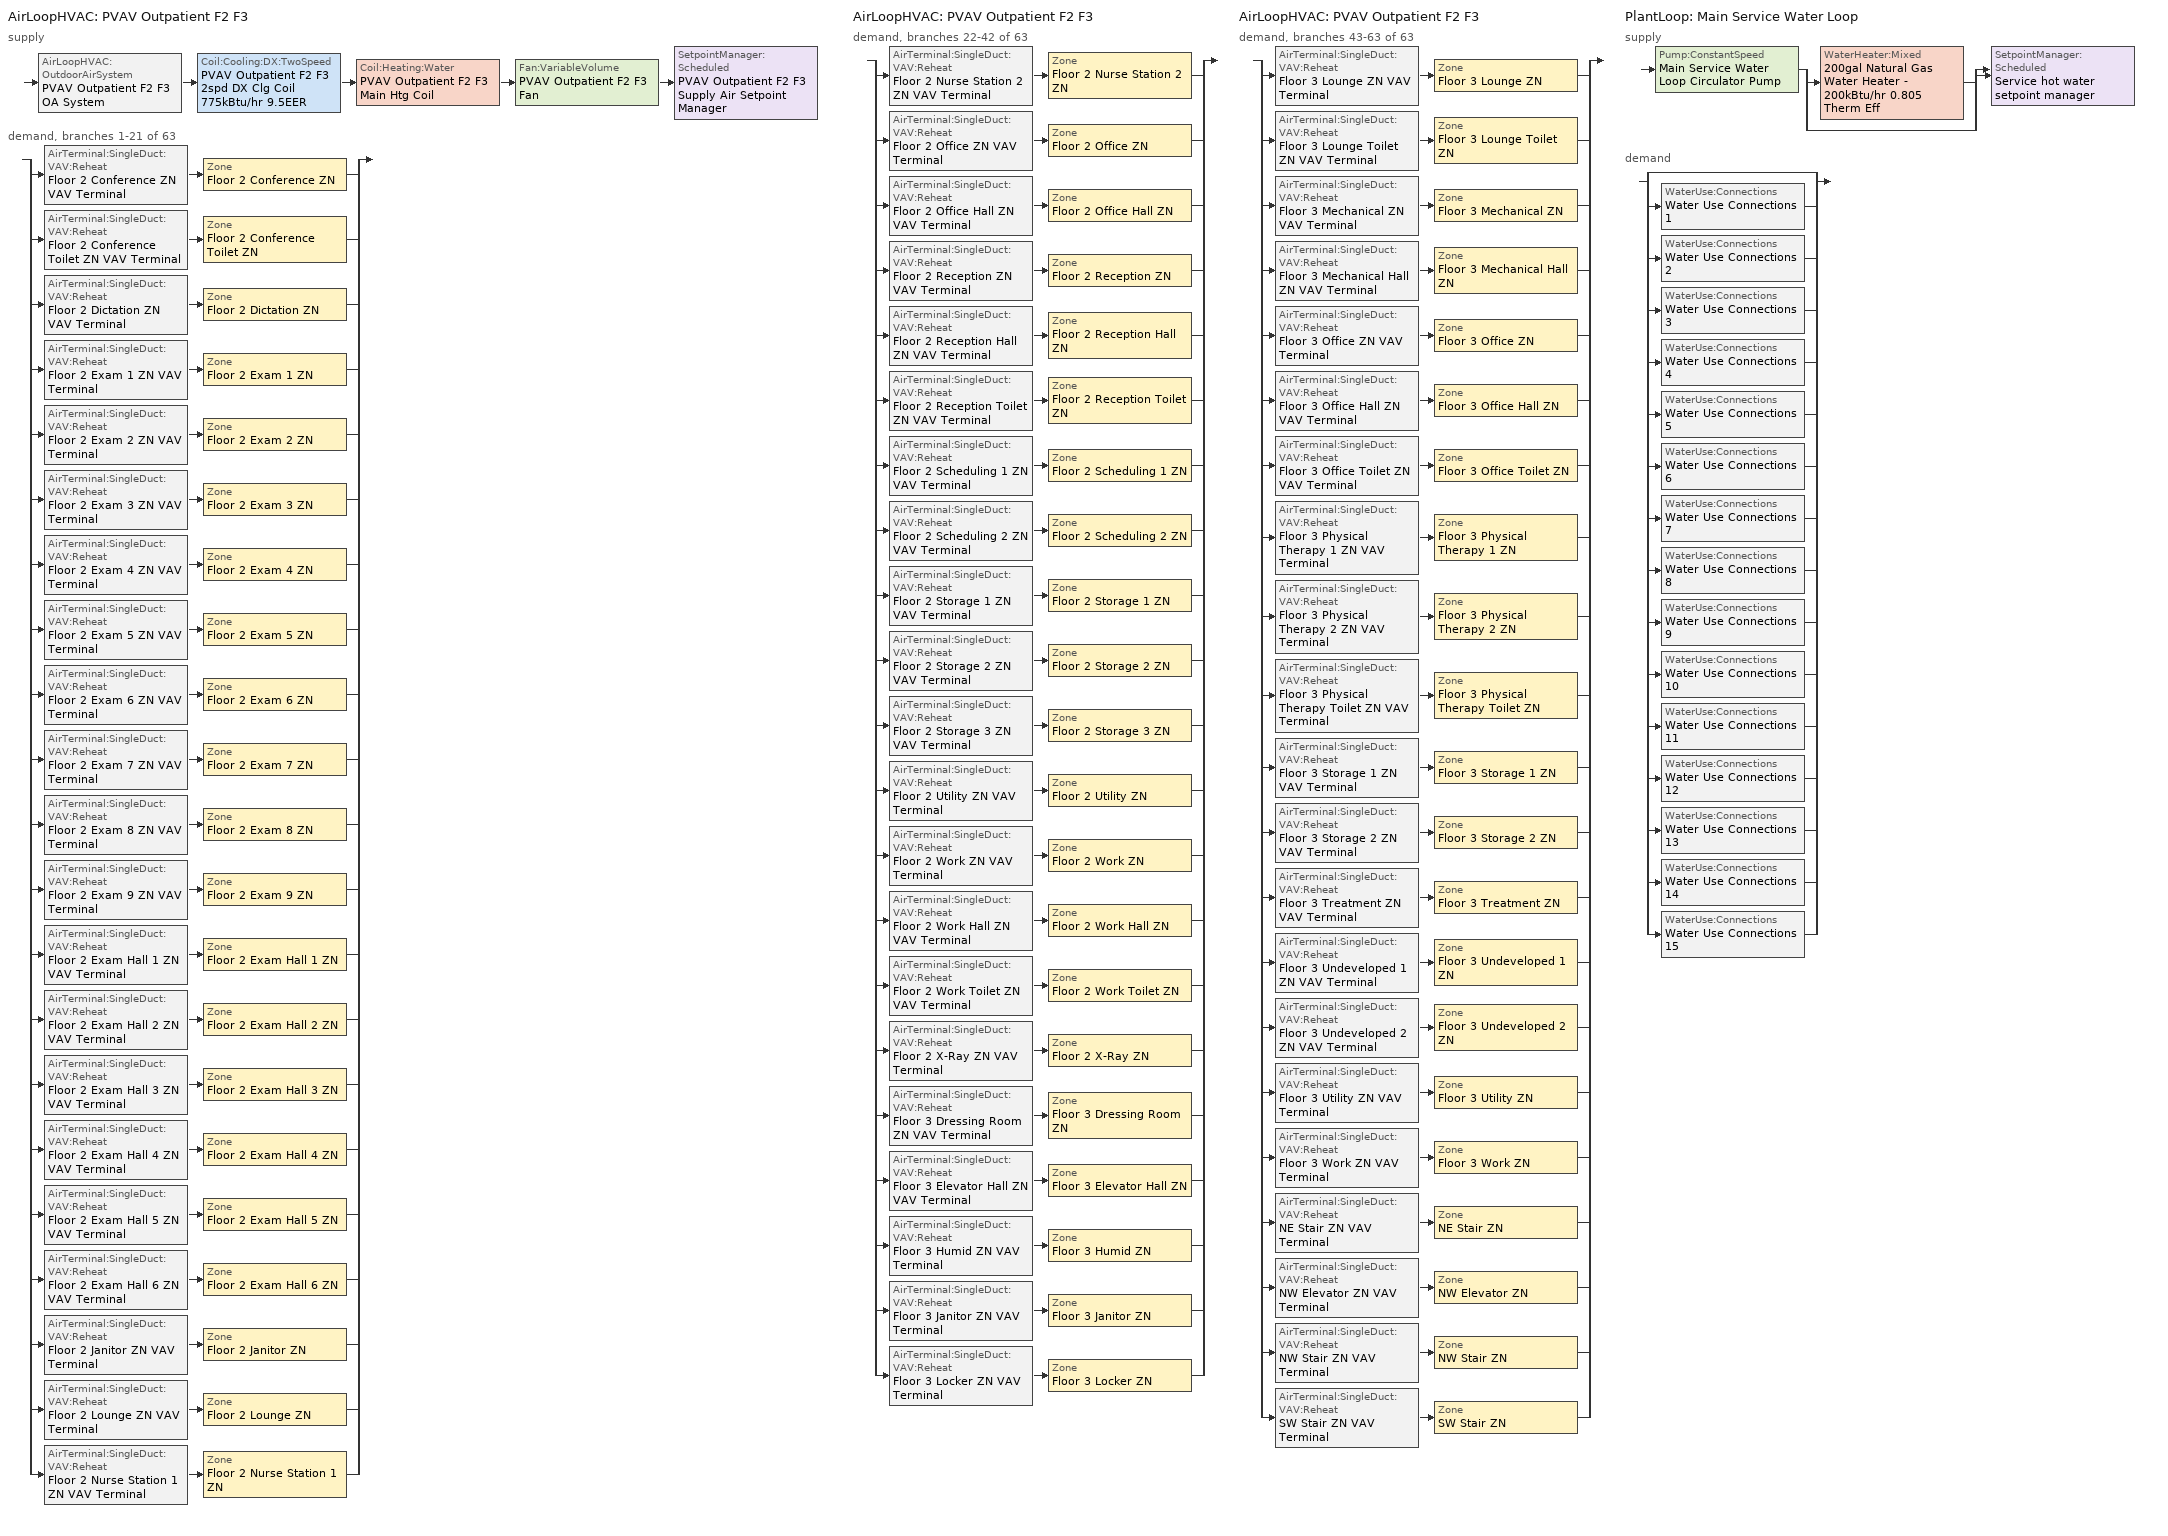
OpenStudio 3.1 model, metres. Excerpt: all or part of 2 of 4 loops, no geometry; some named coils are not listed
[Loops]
AirLoopHVAC 'PVAV Outpatient F2 F3'
 supply: AirLoopHVAC:OutdoorAirSystem 'PVAV Outpatient F2 F3 OA System' > Coil:Cooling:DX:TwoSpeed 'PVAV Outpatient F2 F3 2spd DX Clg Coil 775kBtu/hr 9.5EER' > Coil:Heating:Water 'PVAV Outpatient F2 F3 Main Htg Coil' > Fan:VariableVolume 'PVAV Outpatient F2 F3 Fan' > SetpointManager:Scheduled 'PVAV Outpatient F2 F3 Supply Air Setpoint Manager'
 demand, branches 1-21 of 63: split
  | AirTerminal:SingleDuct:VAV:Reheat 'Floor 2 Conference ZN VAV Terminal' > Zone 'Floor 2 Conference ZN'
  | AirTerminal:SingleDuct:VAV:Reheat 'Floor 2 Conference Toilet ZN VAV Terminal' > Zone 'Floor 2 Conference Toilet ZN'
  | AirTerminal:SingleDuct:VAV:Reheat 'Floor 2 Dictation ZN VAV Terminal' > Zone 'Floor 2 Dictation ZN'
  | AirTerminal:SingleDuct:VAV:Reheat 'Floor 2 Exam 1 ZN VAV Terminal' > Zone 'Floor 2 Exam 1 ZN'
  | AirTerminal:SingleDuct:VAV:Reheat 'Floor 2 Exam 2 ZN VAV Terminal' > Zone 'Floor 2 Exam 2 ZN'
  | AirTerminal:SingleDuct:VAV:Reheat 'Floor 2 Exam 3 ZN VAV Terminal' > Zone 'Floor 2 Exam 3 ZN'
  | AirTerminal:SingleDuct:VAV:Reheat 'Floor 2 Exam 4 ZN VAV Terminal' > Zone 'Floor 2 Exam 4 ZN'
  | AirTerminal:SingleDuct:VAV:Reheat 'Floor 2 Exam 5 ZN VAV Terminal' > Zone 'Floor 2 Exam 5 ZN'
  | AirTerminal:SingleDuct:VAV:Reheat 'Floor 2 Exam 6 ZN VAV Terminal' > Zone 'Floor 2 Exam 6 ZN'
  | AirTerminal:SingleDuct:VAV:Reheat 'Floor 2 Exam 7 ZN VAV Terminal' > Zone 'Floor 2 Exam 7 ZN'
  | AirTerminal:SingleDuct:VAV:Reheat 'Floor 2 Exam 8 ZN VAV Terminal' > Zone 'Floor 2 Exam 8 ZN'
  | AirTerminal:SingleDuct:VAV:Reheat 'Floor 2 Exam 9 ZN VAV Terminal' > Zone 'Floor 2 Exam 9 ZN'
  | AirTerminal:SingleDuct:VAV:Reheat 'Floor 2 Exam Hall 1 ZN VAV Terminal' > Zone 'Floor 2 Exam Hall 1 ZN'
  | AirTerminal:SingleDuct:VAV:Reheat 'Floor 2 Exam Hall 2 ZN VAV Terminal' > Zone 'Floor 2 Exam Hall 2 ZN'
  | AirTerminal:SingleDuct:VAV:Reheat 'Floor 2 Exam Hall 3 ZN VAV Terminal' > Zone 'Floor 2 Exam Hall 3 ZN'
  | AirTerminal:SingleDuct:VAV:Reheat 'Floor 2 Exam Hall 4 ZN VAV Terminal' > Zone 'Floor 2 Exam Hall 4 ZN'
  | AirTerminal:SingleDuct:VAV:Reheat 'Floor 2 Exam Hall 5 ZN VAV Terminal' > Zone 'Floor 2 Exam Hall 5 ZN'
  | AirTerminal:SingleDuct:VAV:Reheat 'Floor 2 Exam Hall 6 ZN VAV Terminal' > Zone 'Floor 2 Exam Hall 6 ZN'
  | AirTerminal:SingleDuct:VAV:Reheat 'Floor 2 Janitor ZN VAV Terminal' > Zone 'Floor 2 Janitor ZN'
  | AirTerminal:SingleDuct:VAV:Reheat 'Floor 2 Lounge ZN VAV Terminal' > Zone 'Floor 2 Lounge ZN'
  | AirTerminal:SingleDuct:VAV:Reheat 'Floor 2 Nurse Station 1 ZN VAV Terminal' > Zone 'Floor 2 Nurse Station 1 ZN'
AirLoopHVAC 'PVAV Outpatient F2 F3'
 demand, branches 22-42 of 63: split
  | AirTerminal:SingleDuct:VAV:Reheat 'Floor 2 Nurse Station 2 ZN VAV Terminal' > Zone 'Floor 2 Nurse Station 2 ZN'
  | AirTerminal:SingleDuct:VAV:Reheat 'Floor 2 Office ZN VAV Terminal' > Zone 'Floor 2 Office ZN'
  | AirTerminal:SingleDuct:VAV:Reheat 'Floor 2 Office Hall ZN VAV Terminal' > Zone 'Floor 2 Office Hall ZN'
  | AirTerminal:SingleDuct:VAV:Reheat 'Floor 2 Reception ZN VAV Terminal' > Zone 'Floor 2 Reception ZN'
  | AirTerminal:SingleDuct:VAV:Reheat 'Floor 2 Reception Hall ZN VAV Terminal' > Zone 'Floor 2 Reception Hall ZN'
  | AirTerminal:SingleDuct:VAV:Reheat 'Floor 2 Reception Toilet ZN VAV Terminal' > Zone 'Floor 2 Reception Toilet ZN'
  | AirTerminal:SingleDuct:VAV:Reheat 'Floor 2 Scheduling 1 ZN VAV Terminal' > Zone 'Floor 2 Scheduling 1 ZN'
  | AirTerminal:SingleDuct:VAV:Reheat 'Floor 2 Scheduling 2 ZN VAV Terminal' > Zone 'Floor 2 Scheduling 2 ZN'
  | AirTerminal:SingleDuct:VAV:Reheat 'Floor 2 Storage 1 ZN VAV Terminal' > Zone 'Floor 2 Storage 1 ZN'
  | AirTerminal:SingleDuct:VAV:Reheat 'Floor 2 Storage 2 ZN VAV Terminal' > Zone 'Floor 2 Storage 2 ZN'
  | AirTerminal:SingleDuct:VAV:Reheat 'Floor 2 Storage 3 ZN VAV Terminal' > Zone 'Floor 2 Storage 3 ZN'
  | AirTerminal:SingleDuct:VAV:Reheat 'Floor 2 Utility ZN VAV Terminal' > Zone 'Floor 2 Utility ZN'
  | AirTerminal:SingleDuct:VAV:Reheat 'Floor 2 Work ZN VAV Terminal' > Zone 'Floor 2 Work ZN'
  | AirTerminal:SingleDuct:VAV:Reheat 'Floor 2 Work Hall ZN VAV Terminal' > Zone 'Floor 2 Work Hall ZN'
  | AirTerminal:SingleDuct:VAV:Reheat 'Floor 2 Work Toilet ZN VAV Terminal' > Zone 'Floor 2 Work Toilet ZN'
  | AirTerminal:SingleDuct:VAV:Reheat 'Floor 2 X-Ray ZN VAV Terminal' > Zone 'Floor 2 X-Ray ZN'
  | AirTerminal:SingleDuct:VAV:Reheat 'Floor 3 Dressing Room ZN VAV Terminal' > Zone 'Floor 3 Dressing Room ZN'
  | AirTerminal:SingleDuct:VAV:Reheat 'Floor 3 Elevator Hall ZN VAV Terminal' > Zone 'Floor 3 Elevator Hall ZN'
  | AirTerminal:SingleDuct:VAV:Reheat 'Floor 3 Humid ZN VAV Terminal' > Zone 'Floor 3 Humid ZN'
  | AirTerminal:SingleDuct:VAV:Reheat 'Floor 3 Janitor ZN VAV Terminal' > Zone 'Floor 3 Janitor ZN'
  | AirTerminal:SingleDuct:VAV:Reheat 'Floor 3 Locker ZN VAV Terminal' > Zone 'Floor 3 Locker ZN'
AirLoopHVAC 'PVAV Outpatient F2 F3'
 demand, branches 43-63 of 63: split
  | AirTerminal:SingleDuct:VAV:Reheat 'Floor 3 Lounge ZN VAV Terminal' > Zone 'Floor 3 Lounge ZN'
  | AirTerminal:SingleDuct:VAV:Reheat 'Floor 3 Lounge Toilet ZN VAV Terminal' > Zone 'Floor 3 Lounge Toilet ZN'
  | AirTerminal:SingleDuct:VAV:Reheat 'Floor 3 Mechanical ZN VAV Terminal' > Zone 'Floor 3 Mechanical ZN'
  | AirTerminal:SingleDuct:VAV:Reheat 'Floor 3 Mechanical Hall ZN VAV Terminal' > Zone 'Floor 3 Mechanical Hall ZN'
  | AirTerminal:SingleDuct:VAV:Reheat 'Floor 3 Office ZN VAV Terminal' > Zone 'Floor 3 Office ZN'
  | AirTerminal:SingleDuct:VAV:Reheat 'Floor 3 Office Hall ZN VAV Terminal' > Zone 'Floor 3 Office Hall ZN'
  | AirTerminal:SingleDuct:VAV:Reheat 'Floor 3 Office Toilet ZN VAV Terminal' > Zone 'Floor 3 Office Toilet ZN'
  | AirTerminal:SingleDuct:VAV:Reheat 'Floor 3 Physical Therapy 1 ZN VAV Terminal' > Zone 'Floor 3 Physical Therapy 1 ZN'
  | AirTerminal:SingleDuct:VAV:Reheat 'Floor 3 Physical Therapy 2 ZN VAV Terminal' > Zone 'Floor 3 Physical Therapy 2 ZN'
  | AirTerminal:SingleDuct:VAV:Reheat 'Floor 3 Physical Therapy Toilet ZN VAV Terminal' > Zone 'Floor 3 Physical Therapy Toilet ZN'
  | AirTerminal:SingleDuct:VAV:Reheat 'Floor 3 Storage 1 ZN VAV Terminal' > Zone 'Floor 3 Storage 1 ZN'
  | AirTerminal:SingleDuct:VAV:Reheat 'Floor 3 Storage 2 ZN VAV Terminal' > Zone 'Floor 3 Storage 2 ZN'
  | AirTerminal:SingleDuct:VAV:Reheat 'Floor 3 Treatment ZN VAV Terminal' > Zone 'Floor 3 Treatment ZN'
  | AirTerminal:SingleDuct:VAV:Reheat 'Floor 3 Undeveloped 1 ZN VAV Terminal' > Zone 'Floor 3 Undeveloped 1 ZN'
  | AirTerminal:SingleDuct:VAV:Reheat 'Floor 3 Undeveloped 2 ZN VAV Terminal' > Zone 'Floor 3 Undeveloped 2 ZN'
  | AirTerminal:SingleDuct:VAV:Reheat 'Floor 3 Utility ZN VAV Terminal' > Zone 'Floor 3 Utility ZN'
  | AirTerminal:SingleDuct:VAV:Reheat 'Floor 3 Work ZN VAV Terminal' > Zone 'Floor 3 Work ZN'
  | AirTerminal:SingleDuct:VAV:Reheat 'NE Stair ZN VAV Terminal' > Zone 'NE Stair ZN'
  | AirTerminal:SingleDuct:VAV:Reheat 'NW Elevator ZN VAV Terminal' > Zone 'NW Elevator ZN'
  | AirTerminal:SingleDuct:VAV:Reheat 'NW Stair ZN VAV Terminal' > Zone 'NW Stair ZN'
  | AirTerminal:SingleDuct:VAV:Reheat 'SW Stair ZN VAV Terminal' > Zone 'SW Stair ZN'
PlantLoop 'Main Service Water Loop'
 supply: Pump:ConstantSpeed 'Main Service Water Loop Circulator Pump' > split
  | WaterHeater:Mixed '200gal Natural Gas Water Heater - 200kBtu/hr 0.805 Therm Eff'
  | bypass
  join > SetpointManager:Scheduled 'Service hot water setpoint manager'
 demand: split
  | bypass
  | WaterUse:Connections 'Water Use Connections 1'
  | WaterUse:Connections 'Water Use Connections 2'
  | WaterUse:Connections 'Water Use Connections 3'
  | WaterUse:Connections 'Water Use Connections 4'
  | WaterUse:Connections 'Water Use Connections 5'
  | WaterUse:Connections 'Water Use Connections 6'
  | WaterUse:Connections 'Water Use Connections 7'
  | WaterUse:Connections 'Water Use Connections 8'
  | WaterUse:Connections 'Water Use Connections 9'
  | WaterUse:Connections 'Water Use Connections 10'
  | WaterUse:Connections 'Water Use Connections 11'
  | WaterUse:Connections 'Water Use Connections 12'
  | WaterUse:Connections 'Water Use Connections 13'
  | WaterUse:Connections 'Water Use Connections 14'
  | WaterUse:Connections 'Water Use Connections 15'
[Sizing:Zone] Zone Cooling Design Supply Air Temperature Input Method=SupplyAirTemperature; Zone Cooling Design Supply Air Temperature {C}=12.7778; Zone Cooling Design Supply Air Temperature Difference {deltaC}=11.11; Zone Heating Design Supply Air Temperature Input Method=SupplyAirTemperature; Zone Heating Design Supply Air Temperature {C}=50; Zone Heating Design Supply Air Temperature Difference {deltaC}=11.11; Zone Cooling Design Supply Air Humidity Ratio {kg-H2O/kg-air}=0.0085; Zone Heating Design Supply Air Humidity Ratio {kg-H2O/kg-air}=0.008; Heating Design Air Flow Method=DesignDay; Account for Dedicated Outdoor Air System=No; Dedicated Outdoor Air System Control Strategy=NeutralSupplyAir; Dedicated Outdoor Air Low Setpoint Temperature for Design {C}=autosize; Dedicated Outdoor Air High Setpoint Temperature for Design {C}=autosize
Name | Cooling Design Air Flow Method | Cooling Minimum Air Flow per Zone Floor Area {m3/s-m2}
Floor 2 Conference ZN; Floor 2 Dictation ZN; Floor 2 Exam Hall 1 ZN; Floor 2 Exam Hall 2 ZN; Floor 2 Exam Hall 3 ZN; Floor 2 Exam Hall 4 ZN; Floor 2 Exam Hall 5 ZN; Floor 2 Exam Hall 6 ZN; Floor 2 Janitor ZN; Floor 2 Lounge ZN; Floor 2 Nurse Station 1 ZN; Floor 2 Nurse Station 2 ZN; Floor 2 Office ZN; Floor 2 Office Hall ZN; Floor 2 Reception ZN; Floor 2 Reception Hall ZN; Floor 2 Scheduling 1 ZN; Floor 2 Scheduling 2 ZN; Floor 2 Storage 1 ZN; Floor 2 Storage 2 ZN; Floor 2 Storage 3 ZN; Floor 2 Utility ZN; Floor 2 Work ZN; Floor 2 Work Hall ZN; Floor 2 X-Ray ZN; Floor 3 Dressing Room ZN; Floor 3 Elevator Hall ZN; Floor 3 Humid ZN; Floor 3 Janitor ZN; Floor 3 Locker ZN; Floor 3 Lounge ZN; Floor 3 Mechanical ZN; Floor 3 Mechanical Hall ZN; Floor 3 Office ZN; Floor 3 Office Hall ZN; Floor 3 Storage 1 ZN; Floor 3 Storage 2 ZN; Floor 3 Undeveloped 1 ZN; Floor 3 Undeveloped 2 ZN; Floor 3 Utility ZN; Floor 3 Work ZN; NE Stair ZN; NW Elevator ZN; NW Stair ZN; SW Stair ZN | DesignDay
Floor 2 Conference Toilet ZN; Floor 2 Reception Toilet ZN; Floor 2 Work Toilet ZN; Floor 3 Lounge Toilet ZN; Floor 3 Office Toilet ZN; Floor 3 Physical Therapy Toilet ZN | DesignDayWithLimit | 0.00846667
Floor 2 Exam 1 ZN; Floor 2 Exam 2 ZN; Floor 2 Exam 3 ZN; Floor 2 Exam 4 ZN; Floor 2 Exam 5 ZN; Floor 2 Exam 6 ZN; Floor 2 Exam 7 ZN; Floor 2 Exam 8 ZN; Floor 2 Exam 9 ZN; Floor 3 Physical Therapy 1 ZN; Floor 3 Physical Therapy 2 ZN; Floor 3 Treatment ZN | DesignDayWithLimit | 0.00508
[Zone equipment]
Floor 2 Conference ZN: Floor 2 Conference ZN VAV Terminal
Floor 2 Conference Toilet ZN: Floor 2 Conference Toilet ZN VAV Terminal, Floor 2 Conference Toilet ZN Exhaust Fan
Floor 2 Dictation ZN: Floor 2 Dictation ZN VAV Terminal
Floor 2 Exam 1 ZN: Floor 2 Exam 1 ZN VAV Terminal
Floor 2 Exam 2 ZN: Floor 2 Exam 2 ZN VAV Terminal
Floor 2 Exam 3 ZN: Floor 2 Exam 3 ZN VAV Terminal
Floor 2 Exam 4 ZN: Floor 2 Exam 4 ZN VAV Terminal
Floor 2 Exam 5 ZN: Floor 2 Exam 5 ZN VAV Terminal
Floor 2 Exam 6 ZN: Floor 2 Exam 6 ZN VAV Terminal
Floor 2 Exam 7 ZN: Floor 2 Exam 7 ZN VAV Terminal
Floor 2 Exam 8 ZN: Floor 2 Exam 8 ZN VAV Terminal
Floor 2 Exam 9 ZN: Floor 2 Exam 9 ZN VAV Terminal
Floor 2 Exam Hall 1 ZN: Floor 2 Exam Hall 1 ZN VAV Terminal
Floor 2 Exam Hall 2 ZN: Floor 2 Exam Hall 2 ZN VAV Terminal
Floor 2 Exam Hall 3 ZN: Floor 2 Exam Hall 3 ZN VAV Terminal
Floor 2 Exam Hall 4 ZN: Floor 2 Exam Hall 4 ZN VAV Terminal
Floor 2 Exam Hall 5 ZN: Floor 2 Exam Hall 5 ZN VAV Terminal
Floor 2 Exam Hall 6 ZN: Floor 2 Exam Hall 6 ZN VAV Terminal
Floor 2 Janitor ZN: Floor 2 Janitor ZN VAV Terminal
Floor 2 Lounge ZN: Floor 2 Lounge ZN VAV Terminal
Floor 2 Nurse Station 1 ZN: Floor 2 Nurse Station 1 ZN VAV Terminal
Floor 2 Nurse Station 2 ZN: Floor 2 Nurse Station 2 ZN VAV Terminal
Floor 2 Office ZN: Floor 2 Office ZN VAV Terminal
Floor 2 Office Hall ZN: Floor 2 Office Hall ZN VAV Terminal
Floor 2 Reception ZN: Floor 2 Reception ZN VAV Terminal
Floor 2 Reception Hall ZN: Floor 2 Reception Hall ZN VAV Terminal
Floor 2 Reception Toilet ZN: Floor 2 Reception Toilet ZN VAV Terminal, Floor 2 Reception Toilet ZN Exhaust Fan
Floor 2 Scheduling 1 ZN: Floor 2 Scheduling 1 ZN VAV Terminal
Floor 2 Scheduling 2 ZN: Floor 2 Scheduling 2 ZN VAV Terminal
Floor 2 Storage 1 ZN: Floor 2 Storage 1 ZN VAV Terminal
Floor 2 Storage 2 ZN: Floor 2 Storage 2 ZN VAV Terminal
Floor 2 Storage 3 ZN: Floor 2 Storage 3 ZN VAV Terminal
Floor 2 Utility ZN: Floor 2 Utility ZN VAV Terminal
Floor 2 Work ZN: Floor 2 Work ZN VAV Terminal
Floor 2 Work Hall ZN: Floor 2 Work Hall ZN VAV Terminal
Floor 2 Work Toilet ZN: Floor 2 Work Toilet ZN VAV Terminal, Floor 2 Work Toilet ZN Exhaust Fan
Floor 2 X-Ray ZN: Floor 2 X-Ray ZN VAV Terminal, Floor 2 X-Ray ZN Exhaust Fan
Floor 3 Dressing Room ZN: Floor 3 Dressing Room ZN VAV Terminal
Floor 3 Elevator Hall ZN: Floor 3 Elevator Hall ZN VAV Terminal
Floor 3 Humid ZN: Floor 3 Humid ZN VAV Terminal
Floor 3 Janitor ZN: Floor 3 Janitor ZN VAV Terminal
Floor 3 Locker ZN: Floor 3 Locker ZN VAV Terminal
Floor 3 Lounge ZN: Floor 3 Lounge ZN VAV Terminal
Floor 3 Lounge Toilet ZN: Floor 3 Lounge Toilet ZN VAV Terminal, Floor 3 Lounge Toilet ZN Exhaust Fan
Floor 3 Mechanical ZN: Floor 3 Mechanical ZN VAV Terminal
Floor 3 Mechanical Hall ZN: Floor 3 Mechanical Hall ZN VAV Terminal
Floor 3 Office ZN: Floor 3 Office ZN VAV Terminal
Floor 3 Office Hall ZN: Floor 3 Office Hall ZN VAV Terminal
Floor 3 Office Toilet ZN: Floor 3 Office Toilet ZN VAV Terminal, Floor 3 Office Toilet ZN Exhaust Fan
Floor 3 Physical Therapy 1 ZN: Floor 3 Physical Therapy 1 ZN VAV Terminal
Floor 3 Physical Therapy 2 ZN: Floor 3 Physical Therapy 2 ZN VAV Terminal
Floor 3 Physical Therapy Toilet ZN: Floor 3 Physical Therapy Toilet ZN VAV Terminal, Floor 3 Physical Therapy Toilet ZN Exhaust Fan
Floor 3 Storage 1 ZN: Floor 3 Storage 1 ZN VAV Terminal
Floor 3 Storage 2 ZN: Floor 3 Storage 2 ZN VAV Terminal
Floor 3 Treatment ZN: Floor 3 Treatment ZN VAV Terminal
Floor 3 Undeveloped 1 ZN: Floor 3 Undeveloped 1 ZN VAV Terminal
Floor 3 Undeveloped 2 ZN: Floor 3 Undeveloped 2 ZN VAV Terminal
Floor 3 Utility ZN: Floor 3 Utility ZN VAV Terminal
Floor 3 Work ZN: Floor 3 Work ZN VAV Terminal
NE Stair ZN: NE Stair ZN VAV Terminal
NW Elevator ZN: NW Elevator ZN VAV Terminal
NW Stair ZN: NW Stair ZN VAV Terminal
SW Stair ZN: SW Stair ZN VAV Terminal
[PlantLoop]
Main Service Water Loop: Glycol Concentration=0; Maximum Loop Temperature {C}=60; Minimum Loop Temperature {C}=10; Plant Loop Volume {m3}=Autocalculate; Load Distribution Scheme=Optimal
[Sizing:Plant]
Main Service Water Loop: Loop Type=Heating; Design Loop Exit Temperature {C}=60; Loop Design Temperature Difference {deltaC}=5; Sizing Option=NonCoincident; Zone Timesteps in Averaging Window=1; Coincident Sizing Factor Mode=None
[SetpointManager:Scheduled] Control Variable=Temperature
Name | Schedule | Setpoint Node or NodeList
PVAV Outpatient F2 F3 Supply Air Setpoint Manager | Supply Air Temp - 55.0F 1 | PVAV Outpatient F2 F3 Supply Outlet Node
Service hot water setpoint manager | Service Water Loop Temp - 140F | Main Service Water Loop Supply Outlet Node
[Pump:ConstantSpeed]
Main Service Water Loop Circulator Pump: Rated Flow Rate {m3/s}=autosize; Rated Pump Head {Pa}=29891; Rated Power Consumption {W}=autosize; Motor Efficiency=0.855; Fraction of Motor Inefficiencies to Fluid Stream=0; Pump Control Type=Intermittent; Design Power Sizing Method=PowerPerFlowPerPressure; Design Electric Power per Unit Flow Rate {W/(m3/s)}=348701.1; Design Shaft Power per Unit Flow Rate per Unit Head {W-s/m3-Pa}=1.28205
[AirLoopHVAC]
PVAV Outpatient F2 F3: Availability Schedule=OutPatientHealthCare HVACOperationSchd; Design Supply Air Flow Rate {m3/s}=autosize; Design Return Air Flow Fraction of Supply Air Flow=1
[Sizing:System]
PVAV Outpatient F2 F3: Type of Load to Size On=Sensible; Design Outdoor Air Flow Rate {m3/s}=3.14707; Central Heating Maximum System Air Flow Ratio=0.3; Preheat Design Temperature {C}=7.22222; Preheat Design Humidity Ratio {kg-H2O/kg-Air}=0.008; Precool Design Temperature {C}=12.7778; Precool Design Humidity Ratio {kg-H2O/kg-Air}=0.008; Central Cooling Design Supply Air Temperature {C}=12.7778; Central Heating Design Supply Air Temperature {C}=12.7778; Sizing Option=Coincident; 100% Outdoor Air in Cooling=No; 100% Outdoor Air in Heating=No; Central Cooling Design Supply Air Humidity Ratio {kg-H2O/kg-Air}=0.0085; Central Heating Design Supply Air Humidity Ratio {kg-H2O/kg-Air}=0.008; Cooling Design Air Flow Method=DesignDay; Cooling Design Air Flow Rate {m3/s}=0; Heating Design Air Flow Method=DesignDay; Heating Design Air Flow Rate {m3/s}=0; System Outdoor Air Method=ZoneSum; Zone Maximum Outdoor Air Fraction=1; Cooling Supply Air Flow Rate Per Floor Area {m3/s-m2}=0.00996765; Cooling Fraction of Autosized Cooling Supply Air Flow Rate=1; Cooling Supply Air Flow Rate Per Unit Cooling Capacity {m3/s-W}=3.94755e-05; Heating Supply Air Flow Rate Per Floor Area {m3/s-m2}=0.00996765; Heating Fraction of Autosized Heating Supply Air Flow Rate=1; Heating Fraction of Autosized Cooling Supply Air Flow Rate=1; Heating Supply Air Flow Rate Per Unit Heating Capacity {m3/s-W}=3.15882e-05; Cooling Design Capacity Method=CoolingDesignCapacity; Cooling Design Capacity {W}=autosize; Cooling Design Capacity Per Floor Area {W/m2}=234.7; Fraction of Autosized Cooling Design Capacity=1; Heating Design Capacity Method=HeatingDesignCapacity; Heating Design Capacity {W}=autosize; Heating Design Capacity Per Floor Area {W/m2}=157; Fraction of Autosized Heating Design Capacity=1; Central Cooling Capacity Control Method=OnOff
[Fan:VariableVolume]
PVAV Outpatient F2 F3 Fan: Availability Schedule=Always On Discrete; Fan Total Efficiency=0.61165; Pressure Rise {Pa}=1389.92; Maximum Flow Rate {m3/s}=Autosize; Fan Power Minimum Flow Rate Input Method=Fraction; Fan Power Minimum Flow Fraction=0.25; Fan Power Minimum Air Flow Rate {m3/s}=0; Motor Efficiency=0.941; Motor In Airstream Fraction=1; Fan Power Coefficient 1=0.04076; Fan Power Coefficient 2=0.0881; Fan Power Coefficient 3=-0.0729; Fan Power Coefficient 4=0.9437; Fan Power Coefficient 5=0
[Coil:Cooling:DX:TwoSpeed]
PVAV Outpatient F2 F3 2spd DX Clg Coil 775kBtu/hr 9.5EER: Availability Schedule=Always On Discrete; Rated High Speed Total Cooling Capacity {W}=Autosize; Rated High Speed Sensible Heat Ratio=Autosize; Rated High Speed COP {W/W}=3.2994; Rated High Speed Air Flow Rate {m3/s}=Autosize; Unit Internal Static Air Pressure {Pa}=773.3; Total Cooling Capacity Function of Temperature Curve=PSZ-AC_CoolCLennoxStandard10Ton_TGA120S2B_CapFT; Total Cooling Capacity Function of Flow Fraction Curve=AHU-1_CoolCStandard10Ton_CapFF; Energy Input Ratio Function of Temperature Curve=PSZ-AC_CoolCStandard10Ton_EIRFT; Energy Input Ratio Function of Flow Fraction Curve=CoolCLennoxStandard10Ton_TGA120S2B_EIRFFF; Part Load Fraction Correlation Curve=PSZ-AC_CoolCLennoxStandard10Ton_TGA120S2B_PLR; Rated Low Speed Total Cooling Capacity {W}=Autosize; Rated Low Speed Sensible Heat Ratio=0.69; Rated Low Speed COP {W/W}=3.2994; Low Speed Total Cooling Capacity Function of Temperature Curve=PSZ-AC_CoolCLennoxStandard10Ton_TGA120S2B_CapFT; Low Speed Energy Input Ratio Function of Temperature Curve=PSZ-AC_CoolCStandard10Ton_EIRFT; Condenser Type=AirCooled; Minimum Outdoor Dry-Bulb Temperature for Compressor Operation {C}=-25; High Speed Evaporative Condenser Effectiveness=0; High Speed Evaporative Condenser Air Flow Rate {m3/s}=Autosize; High Speed Evaporative Condenser Pump Rated Power Consumption {W}=Autosize; Low Speed Evaporative Condenser Effectiveness=0; Low Speed Evaporative Condenser Air Flow Rate {m3/s}=Autosize; Low Speed Evaporative Condenser Pump Rated Power Consumption {W}=Autosize; Basin Heater Capacity {W/K}=10; Basin Heater Setpoint Temperature {C}=2
[Controller:OutdoorAir]
Controller Outdoor Air 2: Minimum Outdoor Air Flow Rate {m3/s}=0; Maximum Outdoor Air Flow Rate {m3/s}=Autosize; Economizer Control Type=DifferentialEnthalpy; Economizer Control Action Type=ModulateFlow; Lockout Type=LockoutWithHeating; Minimum Limit Type=FixedMinimum; Minimum Outdoor Air Schedule=OutPatientHealthCare BLDG_OA_SCH; Minimum Fraction of Outdoor Air Schedule=OutPatientHealthCare BLDG_OA_FRAC_SCH; Controller Mechanical Ventilation=PVAV Outpatient F2 F3 Ventilation Controller; High Humidity Control=No; Heat Recovery Bypass Control Type=BypassWhenWithinEconomizerLimits
[Controller:MechanicalVentilation]
PVAV Outpatient F2 F3 Ventilation Controller: Availability Schedule=OutPatientHealthCare BLDG_OA_SCH; System Outdoor Air Method=VentilationRateProcedure
[AirLoopHVAC:OutdoorAirSystem]
PVAV Outpatient F2 F3 OA System: Controller=Controller Outdoor Air 2
[AirTerminal:SingleDuct:VAV:Reheat] Availability Schedule=Always On Discrete; Maximum Air Flow Rate {m3/s}=AutoSize; Zone Minimum Air Flow Input Method=Constant; Fixed Minimum Air Flow Rate {m3/s}=0; Maximum Hot Water or Steam Flow Rate {m3/s}=AutoSize; Minimum Hot Water or Steam Flow Rate {m3/s}=0; Convergence Tolerance=0.001; Damper Heating Action=Normal; Maximum Flow per Zone Floor Area During Reheat {m3/s-m2}=AutoSize; Maximum Flow Fraction During Reheat=AutoSize; Maximum Reheat Air Temperature {C}=50; Control For Outdoor Air=No
Name | Constant Minimum Air Flow Fraction | Reheat Coil
Floor 2 Conference ZN VAV Terminal | 0.315591 | Floor 2 Conference ZN Electric Reheat Coil
Floor 2 Conference Toilet ZN VAV Terminal | 1 | Floor 2 Conference Toilet ZN Electric Reheat Coil
Floor 2 Dictation ZN VAV Terminal | 0.212585 | Floor 2 Dictation ZN Electric Reheat Coil
Floor 2 Exam 1 ZN VAV Terminal | 0.51 | Floor 2 Exam 1 ZN Electric Reheat Coil
Floor 2 Exam 2 ZN VAV Terminal | 1 | Floor 2 Exam 2 ZN Electric Reheat Coil
Floor 2 Exam 3 ZN VAV Terminal | 1 | Floor 2 Exam 3 ZN Electric Reheat Coil
Floor 2 Exam 4 ZN VAV Terminal | 0.64 | Floor 2 Exam 4 ZN Electric Reheat Coil
Floor 2 Exam 5 ZN VAV Terminal | 0.69 | Floor 2 Exam 5 ZN Electric Reheat Coil
Floor 2 Exam 6 ZN VAV Terminal | 0.94 | Floor 2 Exam 6 ZN Electric Reheat Coil
Floor 2 Exam 7 ZN VAV Terminal | 1 | Floor 2 Exam 7 ZN Electric Reheat Coil
Floor 2 Exam 8 ZN VAV Terminal | 0.93 | Floor 2 Exam 8 ZN Electric Reheat Coil
Floor 2 Exam 9 ZN VAV Terminal | 1 | Floor 2 Exam 9 ZN Electric Reheat Coil
Floor 2 Exam Hall 1 ZN VAV Terminal | 0.2 | Floor 2 Exam Hall 1 ZN Electric Reheat Coil
Floor 2 Exam Hall 2 ZN VAV Terminal | 0.2 | Floor 2 Exam Hall 2 ZN Electric Reheat Coil
Floor 2 Exam Hall 3 ZN VAV Terminal | 0.2 | Floor 2 Exam Hall 3 ZN Electric Reheat Coil
Floor 2 Exam Hall 4 ZN VAV Terminal | 0.2 | Floor 2 Exam Hall 4 ZN Electric Reheat Coil
Floor 2 Exam Hall 5 ZN VAV Terminal | 0.2 | Floor 2 Exam Hall 5 ZN Electric Reheat Coil
Floor 2 Exam Hall 6 ZN VAV Terminal | 0.2 | Floor 2 Exam Hall 6 ZN Electric Reheat Coil
Floor 2 Janitor ZN VAV Terminal | 0.2 | Floor 2 Janitor ZN Electric Reheat Coil
Floor 2 Lounge ZN VAV Terminal | 0.253665 | Floor 2 Lounge ZN Electric Reheat Coil
Floor 2 Nurse Station 1 ZN VAV Terminal | 0.346219 | Floor 2 Nurse Station 1 ZN Electric Reheat Coil
Floor 2 Nurse Station 2 ZN VAV Terminal | 0.338306 | Floor 2 Nurse Station 2 ZN Electric Reheat Coil
Floor 2 Office ZN VAV Terminal | 0.2 | Floor 2 Office ZN Electric Reheat Coil
Floor 2 Office Hall ZN VAV Terminal | 0.2 | Floor 2 Office Hall ZN Electric Reheat Coil
Floor 2 Reception ZN VAV Terminal | 0.307403 | Floor 2 Reception ZN Electric Reheat Coil
Floor 2 Reception Hall ZN VAV Terminal | 0.2 | Floor 2 Reception Hall ZN Electric Reheat Coil
Floor 2 Reception Toilet ZN VAV Terminal | 1 | Floor 2 Reception Toilet ZN Electric Reheat Coil
Floor 2 Scheduling 1 ZN VAV Terminal | 0.269419 | Floor 2 Scheduling 1 ZN Electric Reheat Coil
Floor 2 Scheduling 2 ZN VAV Terminal | 0.26841 | Floor 2 Scheduling 2 ZN Electric Reheat Coil
Floor 2 Storage 1 ZN VAV Terminal | 0.345138 | Floor 2 Storage 1 ZN Electric Reheat Coil
Floor 2 Storage 2 ZN VAV Terminal | 0.422618 | Floor 2 Storage 2 ZN Electric Reheat Coil
Floor 2 Storage 3 ZN VAV Terminal | 0.383783 | Floor 2 Storage 3 ZN Electric Reheat Coil
Floor 2 Utility ZN VAV Terminal | 0.2 | Floor 2 Utility ZN Electric Reheat Coil
Floor 2 Work ZN VAV Terminal | 0.256621 | Floor 2 Work ZN Electric Reheat Coil
Floor 2 Work Hall ZN VAV Terminal | 0.2 | Floor 2 Work Hall ZN Electric Reheat Coil
Floor 2 Work Toilet ZN VAV Terminal | 1 | Floor 2 Work Toilet ZN Electric Reheat Coil
Floor 2 X-Ray ZN VAV Terminal | 0.27124 | Floor 2 X-Ray ZN Electric Reheat Coil
Floor 3 Dressing Room ZN VAV Terminal | 0.2 | Floor 3 Dressing Room ZN Electric Reheat Coil
Floor 3 Elevator Hall ZN VAV Terminal | 0.217179 | Floor 3 Elevator Hall ZN Electric Reheat Coil
Floor 3 Humid ZN VAV Terminal | 0.2 | Floor 3 Humid ZN Electric Reheat Coil
Floor 3 Janitor ZN VAV Terminal | 0.221875 | Floor 3 Janitor ZN Electric Reheat Coil
Floor 3 Locker ZN VAV Terminal | 0.218318 | Floor 3 Locker ZN Electric Reheat Coil
Floor 3 Lounge ZN VAV Terminal | 0.214332 | Floor 3 Lounge ZN Electric Reheat Coil
Floor 3 Lounge Toilet ZN VAV Terminal | 1 | Floor 3 Lounge Toilet ZN Electric Reheat Coil
Floor 3 Mechanical ZN VAV Terminal | 0.2 | Floor 3 Mechanical ZN Electric Reheat Coil
Floor 3 Mechanical Hall ZN VAV Terminal | 0.2 | Floor 3 Mechanical Hall ZN Electric Reheat Coil
Floor 3 Office ZN VAV Terminal | 0.215511 | Floor 3 Office ZN Electric Reheat Coil
Floor 3 Office Hall ZN VAV Terminal | 0.2 | Floor 3 Office Hall ZN Electric Reheat Coil
Floor 3 Office Toilet ZN VAV Terminal | 1 | Floor 3 Office Toilet ZN Electric Reheat Coil
Floor 3 Physical Therapy 1 ZN VAV Terminal | 0.69 | Floor 3 Physical Therapy 1 ZN Electric Reheat Coil
Floor 3 Physical Therapy 2 ZN VAV Terminal | 0.83 | Floor 3 Physical Therapy 2 ZN Electric Reheat Coil
Floor 3 Physical Therapy Toilet ZN VAV Terminal | 1 | Floor 3 Physical Therapy Toilet ZN Electric Reheat Coil
Floor 3 Storage 1 ZN VAV Terminal | 1 | Floor 3 Storage 1 ZN Electric Reheat Coil
Floor 3 Storage 2 ZN VAV Terminal | 0.345138 | Floor 3 Storage 2 ZN Electric Reheat Coil
Floor 3 Treatment ZN VAV Terminal | 0.81 | Floor 3 Treatment ZN Electric Reheat Coil
Floor 3 Undeveloped 1 ZN VAV Terminal | 0.312797 | Floor 3 Undeveloped 1 ZN Electric Reheat Coil
Floor 3 Undeveloped 2 ZN VAV Terminal | 0.2943 | Floor 3 Undeveloped 2 ZN Electric Reheat Coil
Floor 3 Utility ZN VAV Terminal | 0.507142 | Floor 3 Utility ZN Electric Reheat Coil
Floor 3 Work ZN VAV Terminal | 0.2 | Floor 3 Work ZN Electric Reheat Coil
NE Stair ZN VAV Terminal | 0.2 | NE Stair ZN Electric Reheat Coil
NW Elevator ZN VAV Terminal | 0.2 | NW Elevator ZN Electric Reheat Coil
NW Stair ZN VAV Terminal | 0.2 | NW Stair ZN Electric Reheat Coil
SW Stair ZN VAV Terminal | 0.2 | SW Stair ZN Electric Reheat Coil
[Coil:Heating:Electric] Availability Schedule=Always On Discrete; Efficiency=1
Floor 2 Conference ZN Electric Reheat Coil; Floor 2 Conference Toilet ZN Electric Reheat Coil; Floor 2 Dictation ZN Electric Reheat Coil; Floor 2 Exam 1 ZN Electric Reheat Coil; Floor 2 Exam 2 ZN Electric Reheat Coil; Floor 2 Exam 3 ZN Electric Reheat Coil; Floor 2 Exam 4 ZN Electric Reheat Coil; Floor 2 Exam 5 ZN Electric Reheat Coil; Floor 2 Exam 6 ZN Electric Reheat Coil; Floor 2 Exam 7 ZN Electric Reheat Coil; Floor 2 Exam 8 ZN Electric Reheat Coil; Floor 2 Exam 9 ZN Electric Reheat Coil; Floor 2 Exam Hall 1 ZN Electric Reheat Coil; Floor 2 Exam Hall 2 ZN Electric Reheat Coil; Floor 2 Exam Hall 3 ZN Electric Reheat Coil; Floor 2 Exam Hall 4 ZN Electric Reheat Coil; Floor 2 Exam Hall 5 ZN Electric Reheat Coil; Floor 2 Exam Hall 6 ZN Electric Reheat Coil; Floor 2 Janitor ZN Electric Reheat Coil; Floor 2 Lounge ZN Electric Reheat Coil; Floor 2 Nurse Station 1 ZN Electric Reheat Coil; Floor 2 Nurse Station 2 ZN Electric Reheat Coil; Floor 2 Office ZN Electric Reheat Coil; Floor 2 Office Hall ZN Electric Reheat Coil; Floor 2 Reception ZN Electric Reheat Coil; Floor 2 Reception Hall ZN Electric Reheat Coil; Floor 2 Reception Toilet ZN Electric Reheat Coil; Floor 2 Scheduling 1 ZN Electric Reheat Coil; Floor 2 Scheduling 2 ZN Electric Reheat Coil; Floor 2 Storage 1 ZN Electric Reheat Coil; Floor 2 Storage 2 ZN Electric Reheat Coil; Floor 2 Storage 3 ZN Electric Reheat Coil; Floor 2 Utility ZN Electric Reheat Coil; Floor 2 Work ZN Electric Reheat Coil; Floor 2 Work Hall ZN Electric Reheat Coil; Floor 2 Work Toilet ZN Electric Reheat Coil; Floor 2 X-Ray ZN Electric Reheat Coil; Floor 3 Dressing Room ZN Electric Reheat Coil; Floor 3 Elevator Hall ZN Electric Reheat Coil; Floor 3 Humid ZN Electric Reheat Coil; Floor 3 Janitor ZN Electric Reheat Coil; Floor 3 Locker ZN Electric Reheat Coil; Floor 3 Lounge ZN Electric Reheat Coil; Floor 3 Lounge Toilet ZN Electric Reheat Coil; Floor 3 Mechanical ZN Electric Reheat Coil; Floor 3 Mechanical Hall ZN Electric Reheat Coil; Floor 3 Office ZN Electric Reheat Coil; Floor 3 Office Hall ZN Electric Reheat Coil; Floor 3 Office Toilet ZN Electric Reheat Coil; Floor 3 Physical Therapy 1 ZN Electric Reheat Coil; Floor 3 Physical Therapy 2 ZN Electric Reheat Coil; Floor 3 Physical Therapy Toilet ZN Electric Reheat Coil; Floor 3 Storage 1 ZN Electric Reheat Coil; Floor 3 Storage 2 ZN Electric Reheat Coil; Floor 3 Treatment ZN Electric Reheat Coil; Floor 3 Undeveloped 1 ZN Electric Reheat Coil; Floor 3 Undeveloped 2 ZN Electric Reheat Coil; Floor 3 Utility ZN Electric Reheat Coil; Floor 3 Work ZN Electric Reheat Coil; NE Stair ZN Electric Reheat Coil; NW Elevator ZN Electric Reheat Coil; NW Stair ZN Electric Reheat Coil; SW Stair ZN Electric Reheat Coil
[Fan:ZoneExhaust] Availability Schedule=OutPatientHealthCare BLDG_OA_SCH; System Availability Manager Coupling Mode=Decoupled
Name | Fan Total Efficiency | Pressure Rise {Pa} | Maximum Flow Rate {m3/s}
Floor 2 Conference Toilet ZN Exhaust Fan | 0.31 | 249 | 0.0503379
Floor 2 Reception Toilet ZN Exhaust Fan | 0.31 | 249 | 0.0991028
Floor 2 Work Toilet ZN Exhaust Fan; Floor 3 Office Toilet ZN Exhaust Fan | 0.31 | 249 | 0.0424726
Floor 2 X-Ray ZN Exhaust Fan | 0.16 | 125 | 0.8495
Floor 3 Lounge Toilet ZN Exhaust Fan | 0.31 | 249 | 0.151014
Floor 3 Physical Therapy Toilet ZN Exhaust Fan | 0.31 | 249 | 0.0660685
[WaterHeater:Mixed]
200gal Natural Gas Water Heater - 200kBtu/hr 0.805 Therm Eff: Tank Volume {m3}=0.757082; Setpoint Temperature Schedule=Service Water Loop Temp - 140F; Deadband Temperature Difference {deltaC}=2; Maximum Temperature Limit {C}=60; Heater Control Type=Cycle; Heater Maximum Capacity {W}=58614.2; Heater Fuel Type=NaturalGas; Heater Thermal Efficiency=0.805128; Off Cycle Parasitic Fuel Consumption Rate {W}=7514.61; Off Cycle Parasitic Fuel Type=NaturalGas; Off Cycle Parasitic Heat Fraction to Tank=0; On Cycle Parasitic Fuel Consumption Rate {W}=7514.61; On Cycle Parasitic Fuel Type=NaturalGas; On Cycle Parasitic Heat Fraction to Tank=0; Ambient Temperature Indicator=ThermalZone; Ambient Temperature Thermal Zone=Floor 3 Mechanical ZN; Off Cycle Loss Coefficient to Ambient Temperature {W/K}=9.66218; On Cycle Loss Coefficient to Ambient Temperature {W/K}=9.66218; Use Side Effectiveness=1; Source Side Effectiveness=1; Use Side Design Flow Rate {m3/s}=autosize; Source Side Design Flow Rate {m3/s}=autosize; Indirect Water Heating Recovery Time {hr}=1.5; Source Side Flow Control Mode=IndirectHeatPrimarySetpoint
[WaterUse:Connections]
Name | Water Use Equipment Name 1
Water Use Connections 1 | Floor 1 Anesthesia Service Water Use 0.03gpm
Water Use Connections 2 | Floor 1 MRI Room Service Water Use 0.03gpm
Water Use Connections 3 | Floor 1 MRI Control Room Service Water Use 0.03gpm
Water Use Connections 4 | Floor 1 Operating Room 1 Service Water Use 0.19gpm
Water Use Connections 5 | Floor 1 Operating Room 2 Service Water Use 0.2gpm
Water Use Connections 6 | Floor 1 Operating Room 3 Service Water Use 0.2gpm
Water Use Connections 7 | Floor 1 PACU Service Water Use 0.01gpm
Water Use Connections 8 | Floor 1 Recovery Room Service Water Use 0.06gpm
Water Use Connections 9 | Floor 1 Step Down Service Water Use 0.03gpm
Water Use Connections 10 | Floor 3 Physical Therapy 1 Service Water Use 0.05gpm
Water Use Connections 11 | Floor 3 Physical Therapy 2 Service Water Use 0.02gpm
Water Use Connections 12 | Floor 1 Pre-Op Room 1 Service Water Use 0.02gpm
Water Use Connections 13 | Floor 1 Pre-Op Room 2 Service Water Use 0.04gpm
Water Use Connections 14 | Floor 1 Procedure Room Service Water Use 0.03gpm
Water Use Connections 15 | Floor 2 X-Ray Service Water Use 0.03gpm
[WaterUse:Equipment:Definition] Sensible Fraction Schedule=Fraction Sensible - 0.2; Latent Fraction Schedule=Fraction Latent - 0.05
Name | Peak Flow Rate {m3/s} | Target Temperature Schedule
Floor 1 Anesthesia Service Water Use Def 0.03gpm | 2.10301e-06 | Mixed Water At Faucet Temp - 140F
Floor 1 MRI Room Service Water Use Def 0.03gpm | 2.10301e-06 | Mixed Water At Faucet Temp - 140F 1
Floor 1 MRI Control Room Service Water Use Def 0.03gpm | 2.10301e-06 | Mixed Water At Faucet Temp - 140F 2
Floor 1 Operating Room 1 Service Water Use Def 0.19gpm | 1.22972e-05 | Mixed Water At Faucet Temp - 140F 3
Floor 1 Operating Room 2 Service Water Use Def 0.2gpm | 1.28319e-05 | Mixed Water At Faucet Temp - 140F 4
Floor 1 Operating Room 3 Service Water Use Def 0.2gpm | 1.2725e-05 | Mixed Water At Faucet Temp - 140F 5
Floor 1 PACU Service Water Use Def 0.01gpm | 7.18749e-07 | Mixed Water At Faucet Temp - 140F 6
Floor 1 Recovery Room Service Water Use Def 0.06gpm | 3.59375e-06 | Mixed Water At Faucet Temp - 140F 7
Floor 1 Step Down Service Water Use Def 0.03gpm | 1.99653e-06 | Mixed Water At Faucet Temp - 140F 8
Floor 3 Physical Therapy 1 Service Water Use Def 0.05gpm | 2.88997e-06 | Mixed Water At Faucet Temp - 140F 9
Floor 3 Physical Therapy 2 Service Water Use Def 0.02gpm | 1.31605e-06 | Mixed Water At Faucet Temp - 140F 10
Floor 1 Pre-Op Room 1 Service Water Use Def 0.02gpm | 1.50842e-06 | Mixed Water At Faucet Temp - 140F 11
Floor 1 Pre-Op Room 2 Service Water Use Def 0.04gpm | 2.69759e-06 | Mixed Water At Faucet Temp - 140F 12
Floor 1 Procedure Room Service Water Use Def 0.03gpm | 2.10301e-06 | Mixed Water At Faucet Temp - 140F 13
Floor 2 X-Ray Service Water Use Def 0.03gpm | 2.10301e-06 | Mixed Water At Faucet Temp - 140F 14
[WaterUse:Equipment] Flow Rate Fraction Schedule=OutPatientHealthCare BLDG_SWH_SCH
Name | Water Use Equipment Definition
Floor 1 Anesthesia Service Water Use 0.03gpm | Floor 1 Anesthesia Service Water Use Def 0.03gpm
Floor 1 MRI Room Service Water Use 0.03gpm | Floor 1 MRI Room Service Water Use Def 0.03gpm
Floor 1 MRI Control Room Service Water Use 0.03gpm | Floor 1 MRI Control Room Service Water Use Def 0.03gpm
Floor 1 Operating Room 1 Service Water Use 0.19gpm | Floor 1 Operating Room 1 Service Water Use Def 0.19gpm
Floor 1 Operating Room 2 Service Water Use 0.2gpm | Floor 1 Operating Room 2 Service Water Use Def 0.2gpm
Floor 1 Operating Room 3 Service Water Use 0.2gpm | Floor 1 Operating Room 3 Service Water Use Def 0.2gpm
Floor 1 PACU Service Water Use 0.01gpm | Floor 1 PACU Service Water Use Def 0.01gpm
Floor 1 Recovery Room Service Water Use 0.06gpm | Floor 1 Recovery Room Service Water Use Def 0.06gpm
Floor 1 Step Down Service Water Use 0.03gpm | Floor 1 Step Down Service Water Use Def 0.03gpm
Floor 3 Physical Therapy 1 Service Water Use 0.05gpm | Floor 3 Physical Therapy 1 Service Water Use Def 0.05gpm
Floor 3 Physical Therapy 2 Service Water Use 0.02gpm | Floor 3 Physical Therapy 2 Service Water Use Def 0.02gpm
Floor 1 Pre-Op Room 1 Service Water Use 0.02gpm | Floor 1 Pre-Op Room 1 Service Water Use Def 0.02gpm
Floor 1 Pre-Op Room 2 Service Water Use 0.04gpm | Floor 1 Pre-Op Room 2 Service Water Use Def 0.04gpm
Floor 1 Procedure Room Service Water Use 0.03gpm | Floor 1 Procedure Room Service Water Use Def 0.03gpm
Floor 2 X-Ray Service Water Use 0.03gpm | Floor 2 X-Ray Service Water Use Def 0.03gpm
[Schedule:Constant]
Always On Discrete: Value=1
[Schedule:Ruleset]
OutPatientHealthCare HVACOperationSchd: Default Day Schedule=OutPatientHealthCare HVACOperationSchd Default; Summer Design Day Schedule=OutPatientHealthCare HVACOperationSchd Summer Design Day; Winter Design Day Schedule=OutPatientHealthCare HVACOperationSchd Winter Design Day
OutPatientHealthCare BLDG_OA_SCH: Default Day Schedule=OutPatientHealthCare BLDG_OA_SCH Default; Summer Design Day Schedule=OutPatientHealthCare BLDG_OA_SCH Summer Design Day; Winter Design Day Schedule=OutPatientHealthCare BLDG_OA_SCH Winter Design Day
Supply Air Temp - 55.0F 1: Default Day Schedule=Supply Air Temp - 55.0F Default 1
Service Water Loop Temp - 140F: Default Day Schedule=Service Water Loop Temp - 140F Default
Fraction Sensible - 0.2: Default Day Schedule=Fraction Sensible - 0.2 Default
Fraction Latent - 0.05: Default Day Schedule=Fraction Latent - 0.05 Default
Mixed Water At Faucet Temp - 140F: Default Day Schedule=Mixed Water At Faucet Temp - 140F Default
OutPatientHealthCare BLDG_SWH_SCH: Default Day Schedule=OutPatientHealthCare BLDG_SWH_SCH Default; Summer Design Day Schedule=OutPatientHealthCare BLDG_SWH_SCH Summer Design Day; Winter Design Day Schedule=OutPatientHealthCare BLDG_SWH_SCH Winter Design Day
Mixed Water At Faucet Temp - 140F 1: Default Day Schedule=Mixed Water At Faucet Temp - 140F Default 1
Mixed Water At Faucet Temp - 140F 2: Default Day Schedule=Mixed Water At Faucet Temp - 140F Default 2
Mixed Water At Faucet Temp - 140F 3: Default Day Schedule=Mixed Water At Faucet Temp - 140F Default 3
Mixed Water At Faucet Temp - 140F 4: Default Day Schedule=Mixed Water At Faucet Temp - 140F Default 4
Mixed Water At Faucet Temp - 140F 5: Default Day Schedule=Mixed Water At Faucet Temp - 140F Default 5
Mixed Water At Faucet Temp - 140F 6: Default Day Schedule=Mixed Water At Faucet Temp - 140F Default 6
Mixed Water At Faucet Temp - 140F 7: Default Day Schedule=Mixed Water At Faucet Temp - 140F Default 7
Mixed Water At Faucet Temp - 140F 8: Default Day Schedule=Mixed Water At Faucet Temp - 140F Default 8
Mixed Water At Faucet Temp - 140F 9: Default Day Schedule=Mixed Water At Faucet Temp - 140F Default 9
Mixed Water At Faucet Temp - 140F 10: Default Day Schedule=Mixed Water At Faucet Temp - 140F Default 10
Mixed Water At Faucet Temp - 140F 11: Default Day Schedule=Mixed Water At Faucet Temp - 140F Default 11
Mixed Water At Faucet Temp - 140F 12: Default Day Schedule=Mixed Water At Faucet Temp - 140F Default 12
Mixed Water At Faucet Temp - 140F 13: Default Day Schedule=Mixed Water At Faucet Temp - 140F Default 13
Mixed Water At Faucet Temp - 140F 14: Default Day Schedule=Mixed Water At Faucet Temp - 140F Default 14
OutPatientHealthCare BLDG_OA_FRAC_SCH: Default Day Schedule=OutPatientHealthCare BLDG_OA_FRAC_SCH Default; Summer Design Day Schedule=OutPatientHealthCare BLDG_OA_FRAC_SCH Summer Design Day; Winter Design Day Schedule=OutPatientHealthCare BLDG_OA_FRAC_SCH Winter Design Day
[Schedule:Day]
OutPatientHealthCare HVACOperationSchd Default; OutPatientHealthCare HVACOperationSchd Winter Design Day; OutPatientHealthCare HVACOperationSchd Summer Design Day: 24, 0, 1
OutPatientHealthCare BLDG_OA_SCH Default; OutPatientHealthCare BLDG_OA_FRAC_SCH Default: 24, 0, 0
OutPatientHealthCare BLDG_OA_SCH Winter Design Day; OutPatientHealthCare BLDG_OA_SCH Summer Design Day; OutPatientHealthCare BLDG_OA_SCH WntrDsn|SmrDsn|Sat|Wkdy Day: 6, 0, 0, 18, 0, 1, 24, 0, 0
Supply Air Temp - 55.0F Default 1: 24, 0, 12.7778
Service Water Loop Temp - 140F Default; Mixed Water At Faucet Temp - 140F Default; Mixed Water At Faucet Temp - 140F Default 1; Mixed Water At Faucet Temp - 140F Default 2; Mixed Water At Faucet Temp - 140F Default 3; Mixed Water At Faucet Temp - 140F Default 4; Mixed Water At Faucet Temp - 140F Default 5; Mixed Water At Faucet Temp - 140F Default 6; Mixed Water At Faucet Temp - 140F Default 7; Mixed Water At Faucet Temp - 140F Default 8; Mixed Water At Faucet Temp - 140F Default 9; Mixed Water At Faucet Temp - 140F Default 10; Mixed Water At Faucet Temp - 140F Default 11; Mixed Water At Faucet Temp - 140F Default 12; Mixed Water At Faucet Temp - 140F Default 13; Mixed Water At Faucet Temp - 140F Default 14: 24, 0, 60
Fraction Sensible - 0.2 Default: 24, 0, 0.2
Fraction Latent - 0.05 Default: 24, 0, 0.05
OutPatientHealthCare BLDG_SWH_SCH Default: 8, 0, 0, 17, 0, 0.01, 24, 0, 0
OutPatientHealthCare BLDG_SWH_SCH Summer Design Day; OutPatientHealthCare BLDG_SWH_SCH SmrDsn|Wkdy Day: 7, 0, 0.01, 8, 0, 0.17, 9, 0, 0.58, 10, 0, 0.66, 11, 0, 0.78, 12, 0, 0.82, 13, 0, 0.71, 14, 0, 0.82, 15, 0, 0.78, 16, 0, 0.74, 17, 0, 0.63, 18, 0, 0.41, 21, 0, 0.18, 22, 0, 0.1, 24, 0, 0.01
OutPatientHealthCare BLDG_SWH_SCH Winter Design Day; OutPatientHealthCare BLDG_SWH_SCH WntrDsn|Sat Day: 8, 0, 0.01, 9, 0, 0.2, 10, 0, 0.28, 12, 0, 0.3, 14, 0, 0.24, 17, 0, 0.23, 18, 0, 0.1, 24, 0, 0.01
OutPatientHealthCare BLDG_OA_FRAC_SCH Winter Design Day; OutPatientHealthCare BLDG_OA_FRAC_SCH Summer Design Day; OutPatientHealthCare BLDG_OA_FRAC_SCH WntrDsn|SmrDsn|Sat|Wkdy Day: 6, 0, 0, 18, 0, 0.25, 24, 0, 0
[Schedule:Rule] Date Specification Type=DateRange; Start Month=1; Start Day=1; End Month=12; End Day=31
Name | Schedule Ruleset | Rule Order | Day Schedule | Apply Monday | Apply Tuesday | Apply Wednesday | Apply Thursday | Apply Friday | Apply Saturday
Schedule Rule 26 | OutPatientHealthCare BLDG_OA_SCH | 0 | OutPatientHealthCare BLDG_OA_SCH WntrDsn|SmrDsn|Sat|Wkdy Day | Yes | Yes | Yes | Yes | Yes | Yes
Schedule Rule 30 | OutPatientHealthCare BLDG_SWH_SCH | 1 | OutPatientHealthCare BLDG_SWH_SCH SmrDsn|Wkdy Day | Yes | Yes | Yes | Yes | Yes
Schedule Rule 31 | OutPatientHealthCare BLDG_SWH_SCH | 0 | OutPatientHealthCare BLDG_SWH_SCH WntrDsn|Sat Day |  |  |  |  |  | Yes
Schedule Rule 32 | OutPatientHealthCare BLDG_OA_FRAC_SCH | 0 | OutPatientHealthCare BLDG_OA_FRAC_SCH WntrDsn|SmrDsn|Sat|Wkdy Day | Yes | Yes | Yes | Yes | Yes | Yes
[Curve:Biquadratic] Minimum Value of x=17; Maximum Value of x=22; Minimum Value of y=29; Maximum Value of y=46
Name | Coefficient1 Constant | Coefficient2 x | Coefficient3 x**2 | Coefficient4 y | Coefficient5 y**2 | Coefficient6 x*y
PSZ-AC_CoolCLennoxStandard10Ton_TGA120S2B_CapFT | 0.42415 | 0.04426 | -0.00042 | 0.00333 | -8e-05 | -0.00021
PSZ-AC_CoolCStandard10Ton_EIRFT | 1.23649 | -0.02431 | 0.00057 | -0.01434 | 0.00063 | -0.00038
[Curve:Quadratic]
Name | Coefficient1 Constant | Coefficient2 x | Coefficient3 x**2 | Minimum Value of x | Maximum Value of x
AHU-1_CoolCStandard10Ton_CapFF | 0.77136 | 0.34053 | -0.11088 | 0.75918 | 1.13877
CoolCLennoxStandard10Ton_TGA120S2B_EIRFFF | 1.2055 | -0.32953 | 0.12308 | 0.75918 | 1.13877
PSZ-AC_CoolCLennoxStandard10Ton_TGA120S2B_PLR | 0.771 | 0.229 | 0 | 0 | 1
